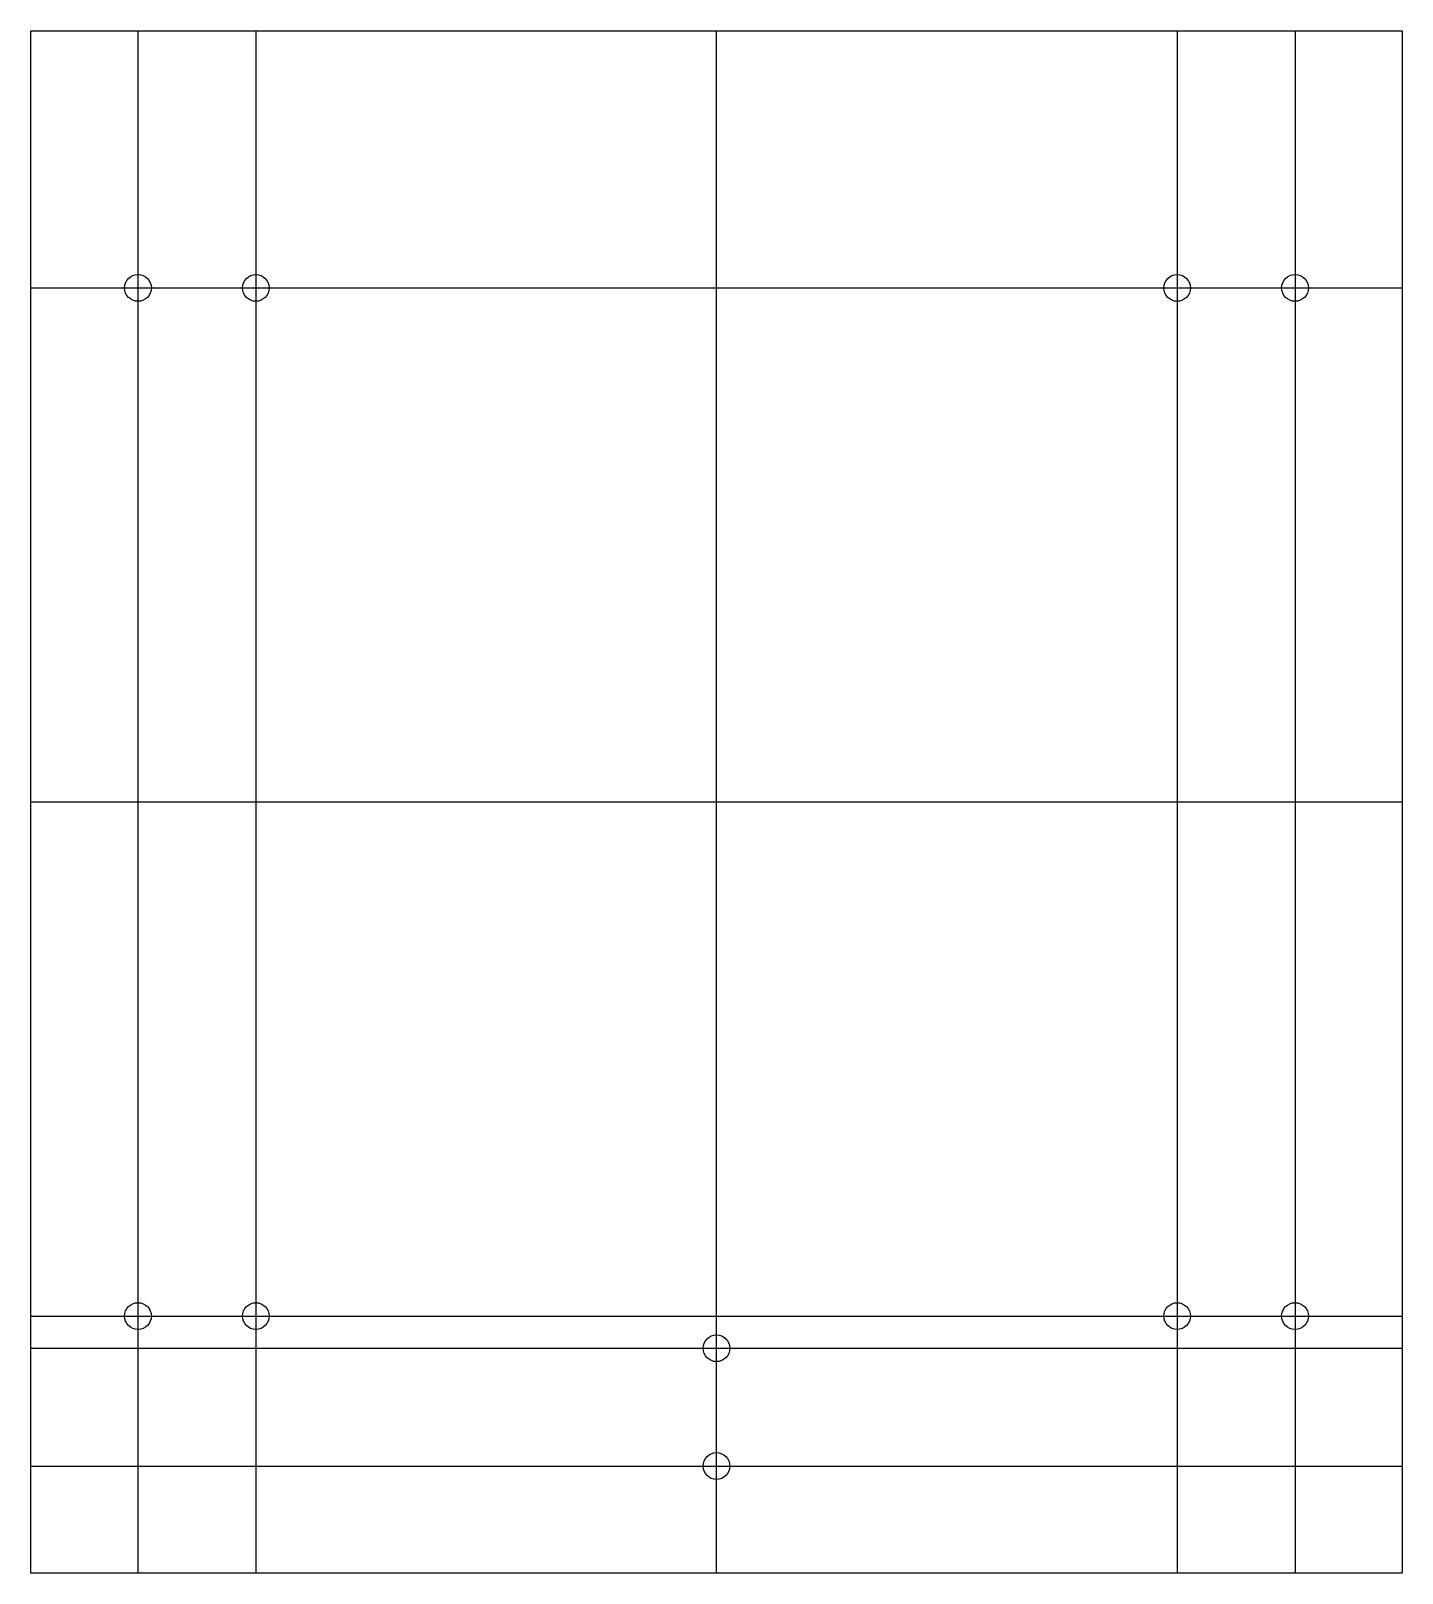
# Model space of a CAD drawing. Header units: inches. Extents: x -4 to 4, y 0 to 9.
import ezdxf

# ---------------------------------------------------------------- set-up
doc = ezdxf.new("R2010")
doc.units = ezdxf.units.IN
doc.layers.get('0').update_dxf_attribs({"linetype": 'CONTINUOUS'})

msp = doc.modelspace()

# ---------------------------------------------------------------- linework, layer by layer
for p, q in [((-3.375, 9), (-3.375, 0)), ((-2.6875, 9), (-2.6875, 0)), ((0, 0), (0, 9)), ((2.6875, 9), (2.6875, 0)), ((3.375, 9), (3.375, 0)), ((-4, 7.5), (4, 7.5)), ((-4, 4.5), (4, 4.5)), ((-4, 1.5), (4, 1.5)), ((-4, 1.3125), (4, 1.3125)), ((-4, 0.625), (4, 0.625))]:
    msp.add_line(p, q)
msp.add_lwpolyline([(4, 0), (-4, 0), (-4, 9), (4, 9)], close=True)
for centre in [(-3.375, 7.5), (-2.6875, 7.5), (2.6875, 7.5), (3.375, 7.5), (-3.375, 1.5), (-2.6875, 1.5), (2.6875, 1.5), (3.375, 1.5), (0, 1.3125), (0, 0.625)]:
    msp.add_circle(centre, 0.0781)

doc.saveas('drawing.dxf')
